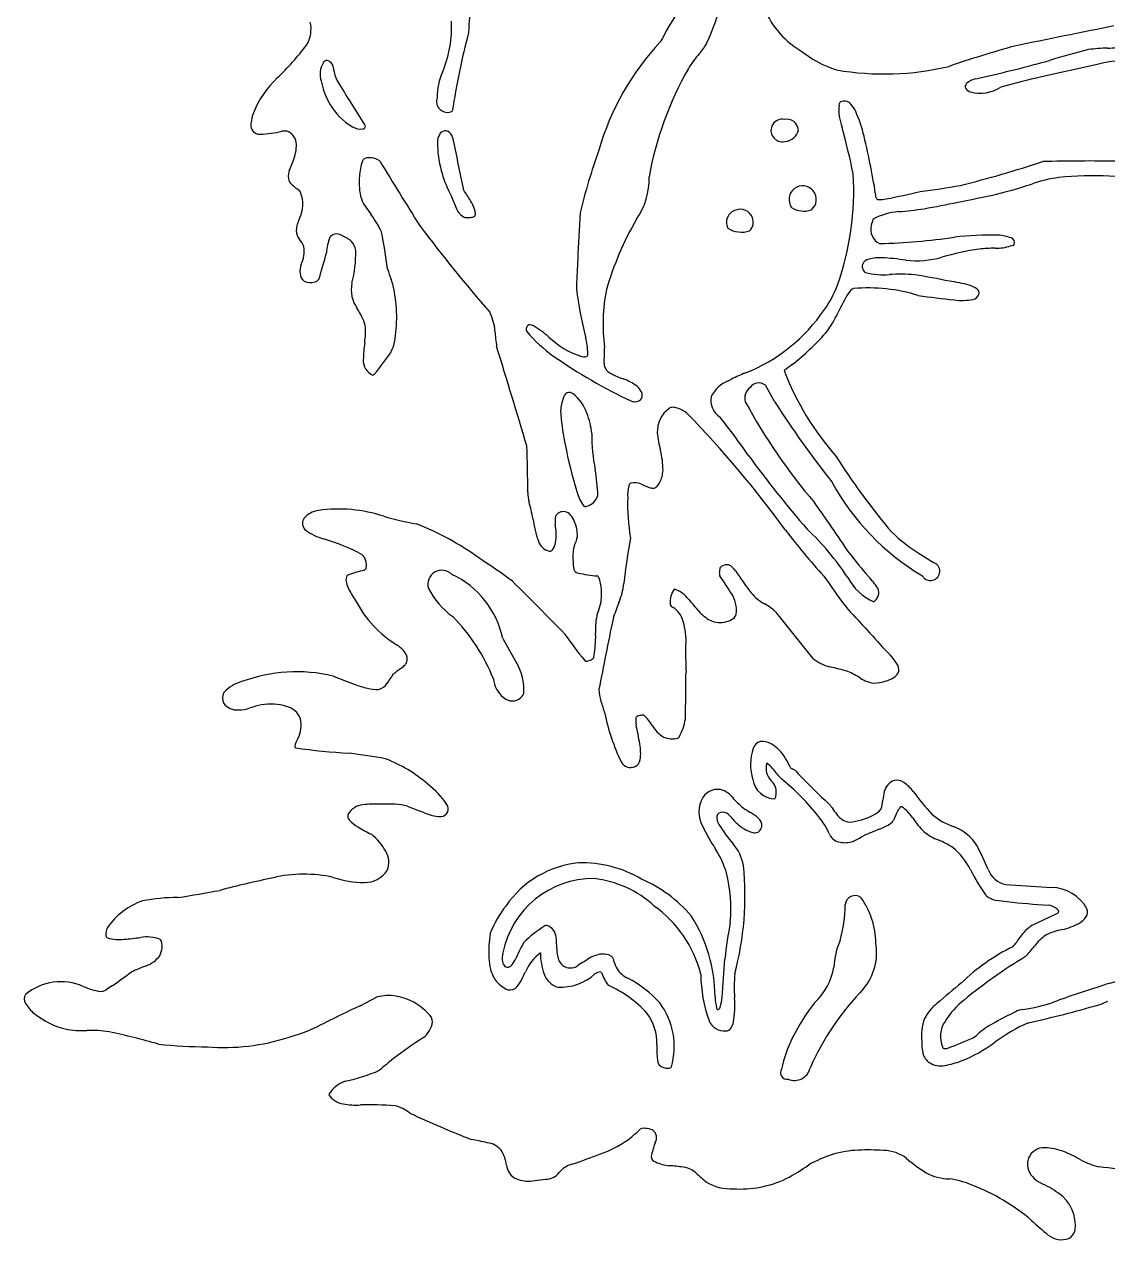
# Model space of a CAD drawing. Extents: x 0 to 12.9, y 0 to 8.7.
# Drawn here: x 0.853 to 4.39, y 0 to 3.966 of the extents above; entities that cross this region are included whole.
import ezdxf

# ---------------------------------------------------------------- set-up
doc = ezdxf.new("R2010")
doc.units = 0
doc.layers.add('WHITE', color=7, linetype='CONTINUOUS')

msp = doc.modelspace()

# ---------------------------------------------------------------- linework, layer by layer
at = {"layer": 'WHITE', "linetype": 'CONTINUOUS'}
for p, q in [((4.188842, 3.845544), (4.199956, 3.84875)), ((4.351624, 3.833988), (4.173428, 3.794659)), ((1.844984, 3.716237), (1.849764, 3.707401)), ((3.512996, 3.702382), (3.514096, 3.70894)), ((2.214086, 3.489272), (2.216852, 3.479335)), ((2.659641, 3.198198), (2.659207, 3.189127)), ((3.150885, 2.803006), (3.162234, 2.808875)), ((3.302217, 2.735914), (3.272438, 2.788458)), ((2.617136, 2.604642), (2.618945, 2.595193)), ((3.771138, 2.242055), (3.82125, 2.210395)), ((3.427428, 1.897832), (3.310317, 2.044867)), ((2.414804, 1.961608), (2.466198, 1.870887)), ((3.013301, 1.856861), (3.013274, 1.84723)), ((3.371402, 1.52965), (3.376178, 1.524597)), ((4.057097, 1.159393), (4.206372, 1.149229)), ((1.949324, 0.763515), (2.004792, 0.792543)), ((3.850811, 0.629117), (3.851941, 0.626071)), ((2.504309, 0.190758), (2.555038, 0.197335))]:
    msp.add_line(p, q, dxfattribs=at)
for centre, radius, start, end in [((2.849504, 3.927599), 0.546152, 158.023527, 178.708286), ((3.779484, 3.478537), 0.952442, 140.450094, 153.067112), ((2.429695, 4.209535), 0.719226, -24.799403, -13.299615), ((3.530222, 4.123821), 0.281656, -160.104901, -120.978863), ((1.690024, 3.950435), 0.099063, -31.395234, 13.708887), ((1.860877, 3.958855), 0.38712, -22.504117, 2.722537), ((4.691453, 3.310753), 2.469454, 165.239688, 171.336091), ((23.317062, -90.177731), 96.018787, 101.356126, 101.553911), ((1.092894, 4.41159), 0.85301, -46.655052, -36.950187), ((3.564325, 3.314062), 0.870058, 136.774342, 163.884177), ((2.941168, 3.977984), 0.157857, -42.974912, -26.373141), ((5.109637, 0.216409), 3.818883, 105.556285, 108.907225), ((4.400991, 3.371698), 0.517414, 91.281286, 98.15372), ((4.391656, 4.172035), 0.283061, -90.452257, -78.282463), ((1.840855, 3.83508), 0.013391, 41.7334, 157.615633), ((3.312353, 3.644514), 0.34116, 138.544324, 148.591947), ((3.622494, 4.177515), 0.378699, -128.790591, -108.128221), ((5.821937, -1.795321), 5.872509, 104.741711, 106.033486), ((1.891849, 3.80386), 0.073046, 150.183954, 197.814348), ((1.837669, 3.823615), 0.024269, -1.056608, 57.109055), ((1.995802, 3.842311), 0.13523, -171.862005, -152.110206), ((2.396245, 3.729949), 0.195206, 155.569136, 180.573958), ((3.986462, 3.271163), 1.111541, 150.275252, 169.742101), ((3.660008, 4.721347), 0.916988, -99.753362, -76.621777), ((3.093852, 7.796164), 4.099561, -77.818091, -74.508261), ((4.445472, 3.510786), 0.336551, 88.438553, 106.191756), ((1.892818, 3.562851), 0.313283, 133.192432, 158.571868), ((2.063482, 3.828725), 0.245753, -168.924164, -152.75952), ((14.110091, 11.343039), 14.383324, -148.272109, -147.621635), ((3.937838, 3.762961), 0.012978, 130.016169, 209.674744), ((3.977231, 3.72022), 0.071092, 104.920867, 132.181508), ((4.558959, 2.000878), 1.834743, 102.129875, 106.401163), ((3.95189, 3.776471), 0.032232, -141.794207, -107.632545), ((3.973459, 3.870612), 0.128729, -104.086811, -58.405906), ((2.020824, 3.802554), 0.195744, -150.914897, -119.550671), ((2.234479, 3.714996), 0.035867, 158.753194, 295.958888), ((3.667363, 3.687106), 0.155121, 174.348469, 201.309413), ((3.520331, 3.707516), 0.006396, 113.709438, 167.138327), ((3.531124, 3.671225), 0.044215, 85.762764, 107.592791), ((3.531925, 3.689718), 0.02572, 40.275461, 84.498235), ((3.47545, 3.639731), 0.101135, 24.777887, 41.1983), ((1.736529, 3.625903), 0.144771, 159.203635, 172.863757), ((3.327388, 3.619973), 0.036657, 78.445297, 283.948651), ((3.342042, 3.617963), 0.038622, 6.625871, 100.911986), ((3.13211, 3.490115), 0.475638, 13.48296, 23.807847), ((1.635674, 3.638339), 0.043154, 172.611944, 201.160915), ((1.62181, 3.638148), 0.03054, -149.743769, -86.661389), ((1.608982, 3.970634), 0.363267, -87.695706, -76.582038), ((1.701904, 3.575812), 0.042359, 70.134766, 101.748736), ((1.688441, 3.569427), 0.053969, 6.548152, 58.924113), ((1.950692, 3.674082), 0.049451, -122.27643, -81.166299), ((1.958031, 3.633715), 0.0085, -88.284548, 54.731011), ((2.227854, 3.596824), 0.021972, 98.480604, 154.829197), ((2.227442, 3.597454), 0.021291, 32.150644, 97.634825), ((3.334217, 3.631409), 0.047055, -87.55537, -11.012672), ((0.670029, 2.866964), 2.953289, 11.950862, 14.988016), ((1.5757, 3.580102), 0.166419, -21.250028, -1.556568), ((2.265621, 3.577955), 0.064187, 153.923862, 176.388319), ((2.58099, 3.586038), 0.37945, -179.389917, -165.225388), ((2.183167, 3.570653), 0.073043, 13.267154, 31.468349), ((-28.61473, -2.808773), 31.524686, 11.405728, 11.706279), ((1.092186, 3.001292), 2.573313, 8.914065, 13.47696), ((1.97792, 3.492733), 0.038486, 77.375595, 110.610203), ((1.98276, 3.478112), 0.052298, 54.134079, 86.083889), ((4.740657, 2.844004), 2.13431, 160.524993, 166.244824), ((1.313965, 3.674867), 0.444753, -24.794552, -20.407356), ((2.176838, 3.453195), 0.230493, 166.211693, 178.866932), ((2.224816, 3.422352), 0.285042, 159.913055, 162.486629), ((1.972081, 3.514825), 0.015921, 118.959549, 160.084981), ((13.14793, 10.275052), 13.023125, -148.757673, -147.657304), ((2.98646, 7.134656), 3.807398, -75.973414, -71.758825), ((4.335722, -3.417701), 6.938079, 89.271745, 91.300605), ((1.762689, 3.47107), 0.048176, 158.977094, 202.060467), ((1.81144, 3.528891), 0.12036, -140.895989, -122.61273), ((2.117866, 3.447097), 0.171807, 176.444257, 199.740343), ((2.58099, 3.586038), 0.37945, -163.667798, -151.852386), ((2.664163, 3.461331), 0.228657, -35.039557, 1.948493), ((2.651165, 3.422303), 0.90988, -19.742063, 3.5416), ((4.283995, 3.050432), 0.41943, 97.270257, 109.728063), ((4.341342, 2.445958), 1.026489, 77.792438, 96.175575), ((1.734385, 3.407863), 0.023117, 27.863077, 58.188114), ((1.656513, 3.378941), 0.106032, -25.964019, 22.003616), ((1.566394, 2.933995), 0.872533, 31.523509, 34.277147), ((3.394105, 3.394884), 0.044385, -50.155142, 216.114743), ((2.932199, 7.098526), 3.773892, -78.778341, -77.052206), ((3.373895, 6.488317), 3.094204, -82.499633, -80.036288), ((3.70614, 4.7457), 1.371684, -77.198896, -71.454549), ((2.31348, 3.592854), 0.411351, -150.303388, -142.817255), ((2.86818, 3.637551), 0.663121, -159.658043, -155.661766), ((2.175568, 3.30941), 0.156979, 19.911842, 30.972978), ((3.639617, 3.400828), 0.005259, -171.31514, -122.452463), ((3.643392, 3.40817), 0.013501, -119.249104, -93.261122), ((3.645087, 3.504939), 0.110275, -91.280019, -78.741127), ((1.111121, 17.378317), 14.267816, -79.175397, -78.277003), ((1.840507, 3.285792), 0.100224, 152.210389, 175.657809), ((1.721743, 3.147371), 0.329336, 25.458332, 36.713087), ((2.312058, 3.383905), 0.051924, -157.773919, -113.376053), ((2.299655, 3.382948), 0.047419, -99.956021, -83.297056), ((2.298689, 3.414799), 0.079214, -85.292297, -74.44528), ((2.318096, 3.346969), 0.008679, -77.797475, -45.935259), ((2.274619, 3.346163), 0.051339, 4.966817, 18.994702), ((2.305971, 3.34881), 0.019876, -23.97573, 5.191093), ((24.350361, 2.154794), 21.715801, 176.841002, 177.245982), ((3.186146, 3.320036), 0.041191, 104.861224, 207.683271), ((3.190867, 3.320978), 0.04177, 20.987291, 111.466423), ((3.194578, 3.320509), 0.038513, -46.936496, 23.616218), ((3.39839, 3.429679), 0.072986, -123.365839, -70.67456), ((3.728987, 3.128482), 0.227746, 95.625498, 117.204796), ((3.568163, 5.000499), 1.651186, -85.188451, -82.255779), ((1.78859, 3.294915), 0.048043, -178.169751, -140.335182), ((6.348644, 6.479406), 5.265699, -142.965713, -139.0321), ((3.74028, 2.815382), 1.027147, 149.929521, 163.867628), ((3.194417, 3.372987), 0.084847, -121.829259, -71.829894), ((3.670208, 3.298765), 0.054051, 167.562911, 242.808621), ((3.711616, 3.288086), 0.096798, 153.659961, 166.668769), ((1.705885, 3.221227), 0.06278, 17.371482, 43.258093), ((2.032279, 3.206948), 0.193245, 160.472847, 175.943605), ((1.872738, 3.25301), 0.029217, 59.867699, 140.636289), ((1.845753, 3.170921), 0.115156, 49.667708, 68.79502), ((1.884177, 3.22255), 0.051096, 6.307532, 45.03753), ((-0.1942, 2.858838), 2.254703, 7.903663, 10.996923), ((3.58881, 5.348377), 2.098456, -88.451721, -81.751681), ((4.006869, 2.271613), 1.006838, 88.550657, 96.673527), ((4.028671, 3.154737), 0.123446, 68.067467, 88.299362), ((4.069028, 3.253311), 0.016944, -18.129584, 70.155543), ((1.665146, 3.226787), 0.101516, -25.221017, 7.462373), ((-3.234683, 4.629002), 5.26603, -16.471765, -15.512408), ((1.562848, 3.21818), 0.37225, -15.086394, 1.536852), ((4.109807, 2.31052), 0.93295, 98.581063, 106.231639), ((4.017315, 2.784615), 0.450838, 89.309226, 95.947131), ((4.022799, 3.398405), 0.162985, -90.017252, -72.102881), ((3.965445, 3.733184), 0.50152, -77.629622, -76.668893), ((4.08, 3.251002), 0.005925, -79.448907, -30.002932), ((1.819033, 3.160612), 0.066145, 159.728268, 186.714642), ((24.350361, 2.154794), 21.715801, 177.269943, 177.496671), ((3.613294, 3.176659), 0.024741, 166.585283, 205.019074), ((3.61639, 3.171882), 0.029127, 100.505982, 158.834529), ((3.646114, 3.052422), 0.152187, 87.631, 103.30979), ((3.620929, 2.483775), 0.72139, 81.19066, 87.499297), ((3.764852, 3.511396), 0.316512, -96.065476, -74.576768), ((1.787183, 3.155291), 0.033927, -175.921891, -126.989752), ((1.797239, 3.145586), 0.02045, -77.489265, -28.408023), ((2.388854, 3.264778), 0.362679, -164.667426, -158.760391), ((3.613631, 3.175902), 0.024741, -156.899685, -139.927001), ((3.603403, 3.167158), 0.011285, -140.468897, -111.046927), ((3.661028, 3.400644), 0.251692, -104.18513, -86.276562), ((3.716013, 2.623251), 0.527648, 85.178087, 94.199494), ((3.418091, 1.018379), 2.15797, 77.81337, 80.873793), ((1.787488, 3.171312), 0.04784, -115.663564, -72.757042), ((2.030536, 3.101103), 0.110135, 169.436841, 214.30732), ((1.881167, 3.068066), 0.181787, 8.034178, 21.060083), ((4.034207, 3.286641), 1.39106, -172.425777, -165.827368), ((3.312367, 2.988201), 0.570016, 168.608813, 187.665035), ((3.204293, 3.225893), 0.322924, -36.14596, -20.092134), ((3.57337, 3.072913), 0.033562, 112.197172, 148.14405), ((3.60895, 2.561934), 0.544197, 72.593614, 95.087655), ((3.826466, 2.718795), 0.411635, 74.331355, 83.420575), ((3.916005, 3.037632), 0.080465, 54.388546, 74.403537), ((3.953265, 3.089156), 0.016883, -13.520134, 55.374996), ((1.614106, 3.010843), 0.454636, -11.723289, 10.47176), ((4.048715, 2.774867), 0.594618, 147.925018, 155.091147), ((4.733064, 10.451061), 7.432283, -97.431669, -96.519432), ((3.914493, 3.277808), 0.212479, -96.83611, -80.292016), ((3.944962, 3.094082), 0.026262, -78.22208, -19.74469), ((1.755047, 2.916275), 0.221616, 17.733735, 33.634927), ((2.233115, 2.956028), 0.156546, 3.383095, 26.969641), ((3.000822, 3.350236), 0.560917, -68.412647, -34.142712), ((3.199994, 3.167927), 0.340703, -37.868894, -24.746641), ((1.730771, 2.963606), 0.236225, -8.832875, 4.898646), ((2.514122, 2.968651), 0.023255, 147.388558, 172.653031), ((2.502701, 2.975503), 0.009951, 101.856758, 145.178034), ((2.502799, 2.958773), 0.026554, 60.570324, 94.627639), ((2.334137, 2.678408), 0.353732, 49.07506, 59.089763), ((2.885021, 2.995473), 0.496552, -176.512318, -170.660547), ((2.505705, 2.971954), 0.014651, -178.714557, -144.638654), ((2.855462, 3.270111), 0.47419, -139.71029, -125.210282), ((2.758494, 3.148938), 0.280044, -133.463106, -107.717272), ((2.328626, 2.867635), 0.365374, 3.878793, 12.392501), ((2.872553, 3.482006), 0.79338, -52.082486, -41.260633), ((2.342539, 2.868541), 0.382885, 171.167338, 179.414003), ((1.937704, 2.958066), 0.127841, -37.594986, -18.044131), ((-51.17485, -13.528174), 56.036673, 16.716857, 17.063656), ((2.003453, 2.910434), 0.743993, -3.805588, 0.133746), ((2.010965, 2.868848), 0.051418, 175.974739, 247.308363), ((-7.53653, 10.078996), 11.979785, -37.141464, -36.935999), ((3.594824, 4.343896), 1.777881, -124.725852, -115.34847), ((2.681473, 2.956782), 0.075055, -96.273533, -88.257408), ((2.683631, 2.892598), 0.010837, -89.344127, -52.729303), ((2.682362, 2.891465), 0.010837, -43.72396, 4.694802), ((2.780903, 2.859765), 0.03512, 177.895527, 231.434563), ((4.082996, 1.844357), 1.243469, 125.545473, 127.078041), ((1.981745, 2.840612), 0.021373, -63.956292, -49.823475), ((1.914508, 2.903737), 0.113483, -44.438973, -39.162038), ((1.774935, 3.019363), 0.294726, -39.455534, -36.083173), ((2.897777, 3.063743), 0.269853, -120.94647, -109.483536), ((3.383573, 2.366951), 0.494254, 110.907394, 116.604164), ((4.203621, 3.172531), 0.932964, -158.88345, -138.594949), ((2.750779, 2.645688), 0.173294, 53.643188, 70.799583), ((2.819564, 2.74419), 0.053275, 24.916441, 50.417462), ((3.193188, 2.702136), 0.109382, 112.752291, 153.174655), ((3.245771, 2.747264), 0.040871, 124.713272, 198.396373), ((3.250945, 2.761798), 0.034245, 51.124646, 146.175607), ((2.736467, 2.697965), 0.132941, 157.882245, 176.995568), ((2.632755, 2.744901), 0.019694, 50.919778, 170.893079), ((2.561727, 2.654798), 0.134425, 18.388462, 51.629855), ((2.846962, 2.772771), 0.037983, -110.477614, -81.164267), ((2.849928, 2.755815), 0.020776, -82.06618, -30.964663), ((2.846003, 2.756019), 0.024317, -26.6129, 25.882897), ((3.159822, 2.739484), 0.065359, 169.408971, 237.158795), ((3.286069, 2.745248), 0.683551, -176.618726, -168.129494), ((3.013393, 2.636656), 0.093998, 125.750698, 182.340266), ((2.968981, 2.699487), 0.017071, 88.878229, 127.98915), ((2.969192, 2.665139), 0.051416, 72.380964, 89.862635), ((2.955274, 2.620611), 0.098069, 50.009262, 72.505092), ((4.883063, 3.643085), 1.906567, -151.53471, -139.543425), ((5.887981, 4.380928), 3.064678, -147.536265, -141.499968), ((2.484395, 2.61215), 0.221845, 4.939482, 22.543737), ((0.398598, 0.16626), 3.641584, 36.16711, 43.996261), ((1.334526, 1.259655), 2.287784, 34.647794, 38.523595), ((3.274149, 2.626989), 0.568748, 179.570606, 191.592941), ((3.267307, 2.667018), 0.349511, -174.384493, -164.990224), ((-0.389888, 2.459655), 2.886444, -0.414441, 2.59507), ((4.046948, 2.868202), 1.453866, -169.176655, -162.944685), ((2.669633, 2.509154), 0.268665, 0.286371, 14.517178), ((6.027823, 4.602207), 3.474513, -144.007939, -138.904181), ((5.460188, 3.798629), 2.3179, -147.56642, -140.424318), ((1.975695, 2.395122), 0.750574, 2.605299, 9.012204), ((2.835151, 2.517746), 0.103399, -26.41313, -4.020368), ((2.935376, 2.432069), 0.112767, 165.430303, 185.182572), ((2.838497, 2.457036), 0.012724, 112.83296, 164.500447), ((2.846424, 2.422696), 0.04783, 66.091913, 105.602946), ((3.025475, 2.802662), 0.372224, -115.401187, -110.913957), ((2.880647, 2.494536), 0.05233, -45.045552, -25.812598), ((4.197709, 2.860275), 0.807088, -151.334578, -120.751219), ((2.620442, 2.439527), 0.123964, -179.65309, -164.810329), ((2.803652, 2.48184), 0.152003, -164.723744, -144.894982), ((2.671355, 2.446849), 0.05693, -52.485509, -18.018123), ((3.487314, 2.399895), 0.664608, 178.104101, 189.519102), ((2.913675, 2.538634), 0.086285, -104.134173, -95.296631), ((2.906319, 2.468413), 0.015708, -92.22509, -43.98814), ((1.823428, 2.306205), 0.074664, 97.689365, 140.597841), ((1.877889, 1.909411), 0.475179, 71.804004, 97.795422), ((1.906213, 2.235626), 0.618813, 11.002105, 16.082167), ((2.685489, 2.406905), 0.01393, -116.385571, -58.995674), ((2.671994, 2.45264), 0.061268, -70.282607, -56.260401), ((-0.243502, -0.252529), 4.536471, 33.354651, 35.87561), ((1.788508, 2.337864), 0.027681, 145.357959, 236.713993), ((2.323619, 3.404267), 1.084979, -105.905887, -100.123773), ((2.856954, 2.395377), 0.34582, -173.081873, -160.392225), ((2.657006, 2.345675), 0.071336, 168.473306, 189.462153), ((2.612667, 2.34792), 0.02824, 78.143607, 154.832923), ((2.612098, 2.34458), 0.031626, 39.816023, 78.377594), ((2.575493, 2.313096), 0.079905, 22.171524, 40.349432), ((2.545502, 2.29848), 0.113217, -1.646672, 23.29361), ((1.889096, 2.477674), 0.199895, -125.394644, -107.405031), ((1.80183, 1.485438), 0.912893, 54.053098, 68.735904), ((2.01302, 2.253032), 0.579299, 5.334336, 8.029201), ((2.416329, 2.305546), 0.173486, -10.445041, 0.443211), ((4.98772, 3.562784), 2.067919, -142.897039, -137.506983), ((2.804606, 1.676877), 0.881611, 33.277305, 46.685797), ((4.016792, 2.641687), 0.469096, -137.023103, -121.579166), ((1.673138, 1.718793), 0.58921, 61.29009, 74.63072), ((2.577381, 2.294842), 0.04873, -161.434918, -102.72168), ((2.526477, 2.284407), 0.061336, -29.188487, -9.679556), ((2.765888, 2.230174), 0.122184, 162.038176, 185.551519), ((2.578272, 2.306528), 0.08119, -28.446942, -8.001122), ((5.318931, 1.853014), 2.525169, 170.035013, 173.438366), ((1.92043, 2.20091), 0.049792, -9.476222, 44.111413), ((0.795326, -0.12542), 2.81088, 54.030165, 56.720305), ((2.568054, 2.260734), 0.0135, -95.97081, -27.531692), ((4.873673, 3.261476), 1.674315, -142.478264, -139.06285), ((2.054096, 1.778464), 0.416598, 102.693031, 109.952038), ((1.959448, 2.194684), 0.010285, -72.396745, -11.053067), ((2.216038, 2.139195), 0.045686, 44.079674, 197.555539), ((2.810986, 2.21995), 0.166716, -179.451239, -168.842579), ((2.664386, 2.192715), 0.017695, -163.502008, -102.062914), ((3.246455, 2.167383), 0.124633, 169.023126, 175.21235), ((3.136273, 2.186384), 0.013058, 116.806534, 158.760308), ((3.14787, 2.169503), 0.033467, 82.300831, 121.498742), ((3.126719, 2.150319), 0.058288, 33.161141, 63.909667), ((4.212643, 2.859926), 1.238929, -146.836912, -142.857572), ((3.811612, 2.181517), 0.030444, -150.805824, 71.543773), ((1.931989, 2.15365), 0.028839, 152.813712, 189.580379), ((1.983369, 2.161983), 0.080889, -170.656593, -154.831452), ((1.917011, 2.15479), 0.016087, 108.375237, 131.569856), ((2.125403, 1.902677), 0.295341, 11.50988, 65.291105), ((-22.722137, -23.017935), 35.592852, 44.606197, 44.998833), ((2.825493, 3.074767), 0.914331, -100.384057, -96.395284), ((2.72199, 2.160638), 0.005733, 31.214083, 73.193516), ((2.702519, 2.14743), 0.029256, 20.023957, 33.575943), ((2.624023, 2.120195), 0.11234, 8.539936, 19.366044), ((3.145075, 2.174856), 0.023006, 172.685825, 200.529036), ((0.995369, 0.731467), 2.566947, 32.46729, 33.997381), ((6.862752, 4.529092), 4.140473, -145.197229, -143.514502), ((3.695172, 2.240633), 0.173122, -152.468242, -113.442941), ((3.388529, 1.953799), 0.304793, 34.358436, 43.709945), ((2.168818, 2.251901), 0.286984, -154.329689, -144.733584), ((2.396752, 2.239201), 0.251485, -153.098686, -125.233719), ((2.554489, 2.106794), 0.183116, -7.912929, 9.455722), ((2.567527, 2.169807), 0.244414, -21.800415, -6.634387), ((3.039243, 2.07985), 0.077836, 146.089126, 184.420777), ((2.945298, 2.032169), 0.095717, 36.689943, 72.144621), ((3.080572, 2.054886), 0.09727, -7.76436, 34.121632), ((3.355657, 2.224958), 0.172771, -139.11079, -119.87316), ((3.60604, 2.112357), 0.036661, -56.457156, 21.53444), ((2.264839, 2.257466), 0.372093, -152.595424, -121.441847), ((2.549427, 2.118973), 0.190147, -20.667522, -11.339947), ((3.216625, 1.895103), 0.460495, 156.457401, 163.564461), ((2.975392, 2.077092), 0.014131, -166.737607, -107.420076), ((2.924914, 1.995259), 0.082527, 17.812657, 55.916773), ((3.928044, 2.836383), 1.174252, -140.493141, -138.076326), ((3.187319, 1.921976), 0.17387, 44.975056, 61.754511), ((24.064635, 20.686575), 27.716444, -137.795028, -137.401293), ((1.812908, 1.602712), 0.615089, 21.712342, 44.493846), ((2.861203, 1.999842), 0.143618, 158.76427, 171.54886), ((17.848386, -1.101751), 15.394402, 168.279644, 169.152576), ((3.162707, 2.147976), 0.144865, -138.411077, -119.132864), ((3.130533, 2.077831), 0.062547, -76.46777, -54.778889), ((3.152291, 2.04767), 0.025361, -55.637116, -13.510007), ((3.254145, 1.976028), 0.536883, 175.20045, 181.640887), ((2.789421, 1.954317), 0.224063, -3.872547, 17.181496), ((3.124698, 2.091476), 0.077218, -114.903768, -74.626802), ((3.500696, 2.567044), 1.061895, -146.207733, -140.399923), ((2.461327, 1.953357), 0.256258, -12.0077, 1.631937), ((2.027579, 1.869698), 0.082501, 33.593842, 58.453697), ((2.06702, 1.894604), 0.035883, -18.046771, 35.312912), ((-3.826909, 1.870774), 6.840223, -0.11654, 0.573032), ((3.492768, 1.744299), 0.248774, 31.632137, 47.067377), ((1.986013, 1.993397), 0.160852, -53.875181, -48.000611), ((2.07342, 1.897338), 0.030986, -49.26033, -26.549223), ((2.299537, 1.791668), 0.184531, -2.742926, 25.423092), ((2.688628, 1.898174), 0.010088, -127.456042, -79.971877), ((2.68562, 1.926376), 0.038433, -82.878069, -61.508695), ((2.690852, 1.917542), 0.028175, -62.290825, -49.111112), ((2.703703, 1.903035), 0.008799, -50.536586, -19.871431), ((3.512755, 1.997008), 0.13083, -130.707077, -103.154355), ((3.090638, 0.238118), 1.678006, 74.420884, 76.478203), ((3.680142, 1.860706), 0.028199, -23.079455, 29.920433), ((1.742097, 1.334741), 0.518591, 76.730953, 110.266049), ((4.798695, 9.345159), 8.060051, -111.374378, -110.849962), ((2.338868, 1.634251), 0.352003, 143.391291, 149.025863), ((2.229013, 1.649899), 0.259938, 124.751737, 131.637619), ((2.468868, 1.837561), 0.084825, -175.063871, -127.901697), ((-3.826909, 1.870774), 6.840224, -1.434404, -0.19721), ((3.46066, 1.65311), 0.216911, 55.747514, 68.176248), ((3.638785, 1.918002), 0.102313, -123.210447, -97.416128), ((3.634085, 1.927225), 0.108782, -72.638407, -59.116674), ((3.666283, 1.874237), 0.046782, -59.64791, -31.702829), ((1.536069, 1.767903), 0.036352, 150.59061, 209.192978), ((1.597211, 1.699101), 0.126974, 105.880412, 136.964917), ((2.074861, 2.206617), 0.419526, -110.207822, -103.997508), ((2.003376, 1.912932), 0.117282, -104.81552, -86.893967), ((2.001752, 1.835814), 0.04078, -78.716957, -30.023204), ((2.84453, 1.796467), 0.115481, -179.464571, -160.455179), ((3.62414, 1.950991), 0.134454, -89.386927, -71.615528), ((1.548051, 1.783746), 0.055121, -142.475545, -85.860535), ((1.689057, 1.447233), 0.304681, 101.720664, 108.893305), ((1.65647, 1.561047), 0.186827, 73.726697, 99.024865), ((2.446154, 1.799564), 0.041246, -135.450855, -23.923406), ((2.127171, 1.541955), 0.645689, 15.850342, 19.532314), ((1.549776, 1.854345), 0.125597, -88.972073, -71.129006), ((1.694415, 1.678531), 0.063514, 19.656571, 76.888449), ((3.389408, 1.845678), 0.653628, -168.763144, -153.926837), ((2.863019, 1.699073), 0.013875, 150.906578, 175.75693), ((2.855827, 1.702813), 0.005777, 100.9153, 148.63379), ((2.992321, 1.184096), 0.542139, 103.528988, 104.701677), ((2.876048, 1.665788), 0.046614, 95.52248, 103.085863), ((2.872644, 1.704698), 0.007566, 67.005533, 98.223882), ((2.765697, 1.593891), 0.161086, 31.015008, 46.979547), ((1.663666, 1.67811), 0.093146, -27.418432, 13.526492), ((2.934327, 1.696634), 0.085216, 177.669222, 190.810155), ((0.444407, 1.1978), 2.454184, 9.854289, 11.346746), ((3.000689, 1.736663), 0.113882, -148.342216, -122.443791), ((2.839711, 1.725693), 0.173442, -29.516611, -8.67042), ((1.805406, 1.59635), 0.0707, 146.649718, 169.314808), ((2.968726, 1.708605), 0.074022, -113.175213, -76.336241), ((2.983056, 1.645136), 0.009028, -69.538536, -32.824561), ((1.739575, 1.609019), 0.00367, 173.121176, 252.670963), ((1.983383, 3.185966), 1.599312, -98.808332, -92.500054), ((1.169329, -3.617531), 5.258646, 80.556631, 81.863215), ((2.720687, 1.588897), 0.144617, -8.613843, 11.535618), ((3.394134, 1.550424), 0.170182, 161.926779, 196.701023), ((3.265, 1.592536), 0.034356, 104.671057, 161.881607), ((3.263252, 1.572812), 0.053414, 61.150993, 97.47952), ((3.233347, 1.518548), 0.115373, 42.672608, 61.145557), ((3.186449, 1.472316), 0.181204, 22.423335, 43.369303), ((1.860898, 1.129667), 0.472316, 49.035577, 68.744046), ((2.832722, 1.575925), 0.035112, -150.052432, -66.37096), ((2.833927, 1.570812), 0.02996, -64.563347, -6.85324), ((3.330575, 1.537541), 0.055849, 161.891246, 226.99066), ((3.23722, 1.493883), 0.073109, 36.138914, 56.574815), ((3.597255, 1.767177), 0.378918, -142.59376, -135.729082), ((3.359214, 1.543276), 0.005574, -160.718273, -110.266394), ((3.261495, 1.360908), 0.20138, 56.922542, 61.597674), ((3.753178, 1.856452), 0.502252, -138.644141, -136.237316), ((4.910366, 2.995087), 2.125661, -135.645945, -132.341879), ((2.004429, 1.265913), 0.275997, 34.102719, 52.99573), ((3.116274, 1.413451), 0.056287, 70.486897, 148.589512), ((3.306555, 1.514758), 0.076578, -170.043394, -92.503367), ((3.257482, 1.460067), 0.050665, -25.503332, 46.308932), ((2.860162, 0.921489), 0.744792, 38.123405, 51.290701), ((3.710527, 1.449794), 0.051758, 109.827519, 166.143883), ((3.702066, 1.461474), 0.038111, 53.870077, 103.806038), ((3.635026, 1.368807), 0.152485, 38.196762, 54.054621), ((3.150451, 1.395197), 0.094994, 149.936091, 208.336121), ((3.097133, 1.385854), 0.08913, 40.559543, 64.805726), ((3.393155, 1.643114), 0.303061, -138.880081, -129.686154), ((3.535923, 1.444872), 0.120629, -18.687104, -5.005015), ((3.880431, 1.41488), 0.225182, 167.872079, 175.040204), ((4.56196, 2.066597), 1.007779, -143.213066, -137.714327), ((1.92161, 1.382628), 0.012868, 149.409515, 196.785228), ((1.964001, 1.35727), 0.062265, 95.659497, 149.174548), ((1.9951, 1.125382), 0.296199, 86.353192, 97.222546), ((2.033879, -0.211068), 1.632172, 88.960281, 90.699947), ((2.061125, 1.272404), 0.14845, 73.179801, 89.084925), ((3.273136, 4.413005), 3.218338, -111.299791, -109.825091), ((2.211966, 1.406851), 0.025677, -85.866892, -27.274211), ((2.208228, 1.40604), 0.028731, -22.415422, 30.580852), ((3.129888, 1.378789), 0.01627, 83.113895, 168.005707), ((3.132563, 1.364401), 0.030549, 36.220712, 91.359082), ((3.368066, 1.639232), 0.28455, -126.295703, -120.329484), ((3.142919, 1.254231), 0.161451, 48.825095, 59.699734), ((3.401263, 1.350705), 0.106517, 33.135154, 43.426945), ((3.754882, 1.584998), 0.317681, -146.341969, -141.869084), ((3.555454, 1.423282), 0.061092, -145.686243, -98.597755), ((3.600912, 1.441104), 0.060376, -66.792115, -35.291286), ((4.318183, 1.104381), 0.681066, 154.987622, 157.348165), ((3.798825, 1.346456), 0.108063, 145.450177, 154.871102), ((3.726807, 1.39576), 0.020785, 127.864645, 144.803111), ((3.716615, 1.409111), 0.003993, 73.067166, 130.00433), ((3.651668, 1.313498), 0.119404, 32.468073, 56.381131), ((3.951331, 1.542505), 0.204722, -131.228617, -107.437209), ((1.937858, 1.388258), 0.030057, -161.88399, -137.951527), ((2.005937, 1.454073), 0.124735, -136.446616, -121.031219), ((2.208843, 1.469132), 0.088031, -108.001934, -86.761152), ((3.77008, 1.698838), 0.784958, -153.623711, -147.308508), ((3.158443, 1.378931), 0.044587, 175.834401, 211.630124), ((3.580597, 1.640488), 0.541202, -148.231114, -139.845137), ((3.290362, 1.483884), 0.167386, -142.701242, -129.034356), ((3.26237, 1.442276), 0.117521, -131.209429, -103.854783), ((3.232561, 1.353038), 0.028166, -9.523919, 53.761675), ((3.205528, 1.191315), 0.306521, 25.198449, 38.300487), ((3.529222, 1.568302), 0.206136, -85.241952, -62.406146), ((3.537676, 1.60036), 0.281846, -67.545997, -61.302055), ((3.650097, 1.398278), 0.050627, -63.083779, -38.618197), ((4.037898, 1.57337), 0.346166, -145.560033, -135.521023), ((2.204247, 1.781194), 0.507272, -121.177628, -115.46064), ((1.86421, 1.172184), 0.194107, 29.602787, 51.072271), ((3.238089, 1.350482), 0.02264, -99.820597, -50.451127), ((3.232537, 1.352888), 0.028166, -44.849837, -9.215353), ((3.520832, 1.338331), 0.041389, -156.486156, -95.006797), ((3.388487, 1.670702), 0.407736, -65.412555, -59.883949), ((4.189563, -0.033445), 1.477235, 111.618032, 113.815337), ((3.899015, 1.466792), 0.173705, -128.489634, -110.968205), ((3.829157, 1.199867), 0.159386, 32.840216, 67.565228), ((2.862039, 1.11441), 0.294903, 16.382859, 32.96406), ((3.060839, 1.197243), 0.141926, 9.82612, 41.610245), ((3.532518, 1.372977), 0.077404, -101.398905, -70.670728), ((3.754263, 1.089849), 0.230076, 55.619, 68.962702), ((3.743418, 1.108045), 0.222016, 26.588985, 50.651115), ((3.084546, 0.826485), 0.991584, 22.639173, 27.627373), ((1.976744, 1.232405), 0.066593, -24.030873, 32.382978), ((2.697049, 0.901632), 0.330314, 95.982094, 145.239915), ((2.67139, 0.84253), 0.387717, 59.465235, 91.295467), ((1.766434, 0.750615), 0.442268, 77.583358, 103.231907), ((1.9648, 1.252484), 0.086731, -91.075114, -32.968464), ((2.691501, 1.079996), 0.468466, -5.33861, 14.537555), ((2.237578, 1.121148), 0.968315, -15.14075, 5.946455), ((4.503276, 1.490208), 0.628532, -153.261235, -144.521396), ((4.071507, 1.234468), 0.076446, -159.880755, -100.864859), ((2.417362, -2.381057), 3.640742, 101.922897, 104.725483), ((1.959855, 1.462058), 0.296309, -109.379963, -89.358592), ((2.710288, 0.878127), 0.300227, 89.444373, 168.917999), ((2.675974, 0.836964), 0.3434, 47.141415, 83.776741), ((2.693454, 0.770459), 0.442095, 40.469225, 66.692846), ((1.346816, 0.569888), 0.546472, 89.174824, 101.377591), ((-0.546314, 12.485858), 11.527383, -80.507898, -79.81556), ((3.565084, 1.090448), 0.032571, 53.423587, 174.567176), ((3.376684, 0.966756), 0.256202, 0.488538, 35.79476), ((4.032803, 1.165486), 0.057592, -135.902968, -98.666284), ((4.204847, 1.015195), 0.134042, 28.66082, 89.348158), ((1.312769, 0.889664), 0.228206, 108.85702, 145.534941), ((2.709545, 0.866908), 0.361013, 141.841139, 158.324707), ((2.68565, 0.772664), 0.387303, 14.030715, 54.6826), ((3.11762, 1.091483), 0.415045, -16.161278, 0.282815), ((4.086838, 1.440002), 0.337331, -100.714124, -94.209041), ((4.326062, 3.333279), 2.245271, -96.752052, -93.324944), ((4.188254, 1.034956), 0.057335, 51.6429, 82.39703), ((4.21384, 1.064574), 0.01831, 34.774865, 56.920352), ((4.223517, 1.070961), 0.006724, -18.113891, 37.103084), ((4.299095, 1.069729), 0.025325, -36.009422, 22.658413), ((2.616843, 0.791419), 0.491184, 0.114275, 32.786111), ((4.818227, 0.731729), 1.688017, 169.601341, 173.741772), ((1.836318, 5.955085), 5.442097, -64.918346, -63.954932), ((4.220001, 1.077197), 0.012942, -63.26373, -40.048879), ((4.200672, 1.206413), 0.198425, -78.221484, -60.720131), ((4.257085, 1.09652), 0.075119, -57.255379, -33.700325), ((1.16431, 0.997139), 0.045219, 151.369115, 186.747658), ((1.128259, 0.992877), 0.008917, -173.227168, -111.906678), ((2.754322, 0.939914), 0.385019, 170.984469, 183.118617), ((2.734827, 0.722069), 0.35255, 121.158439, 135.66583), ((2.558359, 1.012599), 0.012645, 84.324537, 118.040306), ((2.545975, 0.98416), 0.043229, 4.210257, 71.614987), ((4.215018, 0.91466), 0.132582, 122.760354, 146.50037), ((4.287976, 0.854265), 0.171846, 125.43793, 143.022933), ((4.284137, 0.798302), 0.218136, 101.358314, 116.051336), ((1.163556, 1.12849), 0.148979, -105.026096, -84.155891), ((1.071327, 2.17006), 1.194612, -84.842005, -82.234705), ((1.253076, 0.851943), 0.135989, 71.667155, 98.601324), ((1.231885, 0.958229), 0.070795, -26.617153, -4.059535), ((1.28067, 0.965823), 0.021486, 9.176733, 45.051859), ((1.244177, 0.958986), 0.05861, -5.648734, 10.085641), ((3.100727, 0.630806), 0.704282, 151.353153, 156.352601), ((2.229007, 0.94712), 0.362319, 0.505902, 6.372397), ((3.74943, 0.875124), 0.254036, 156.613789, 176.798607), ((3.451569, 0.936876), 0.18412, -39.242632, 10.028991), ((4.385304, 0.342874), 0.684934, 116.485528, 133.619771), ((3.959524, 1.074182), 0.168706, -44.505531, -30.784562), ((3.907856, 1.137922), 0.302449, -45.093604, -36.591815), ((1.216052, 0.987279), 0.099767, -69.445423, -37.524531), ((2.56648, 0.929162), 0.196872, -177.031699, -166.450108), ((2.493189, 0.917252), 0.079726, 166.520684, 187.245415), ((2.393339, 0.943326), 0.069109, -45.642592, -25.753256), ((2.627948, 0.814566), 0.151163, 126.465546, 156.924937), ((2.729823, 0.934087), 0.191728, 179.388189, 200.481342), ((2.714429, 0.951273), 0.123121, -179.555857, -162.230389), ((2.635778, 0.927744), 0.041072, -160.001436, -54.992123), ((3.008212, 0.37354), 0.626656, 119.022826, 123.829234), ((2.741784, 0.859929), 0.072147, 73.873682, 121.409396), ((2.752302, 0.90409), 0.02689, 3.04493, 69.262026), ((-2.754861, 1.289146), 5.906944, -4.835539, -3.624361), ((4.970337, -0.488546), 1.64779, 121.011858, 129.506533), ((-6.466264, 11.49355), 13.09947, -54.504675, -54.163537), ((1.571399, 0.056028), 0.89698, 110.922706, 114.240242), ((2.468575, 0.902986), 0.095591, -167.95408, -141.320339), ((2.43442, 0.908942), 0.020395, -175.091165, -118.175159), ((2.431054, 0.904832), 0.015218, -114.308456, -45.845592), ((1.849636, 1.169786), 0.704437, -27.472121, -24.844423), ((2.740947, 0.828544), 0.046113, 99.307214, 122.661431), ((2.733904, 0.870705), 0.003371, 16.891202, 97.068083), ((2.847658, 0.921406), 0.070323, -166.942253, -128.530294), ((3.296887, 0.921866), 0.20155, -47.426038, -9.295374), ((0.972727, 0.658913), 0.183004, 66.555693, 129.359441), ((2.475429, 0.913386), 0.107511, -139.276386, -117.520879), ((2.406389, 0.877857), 0.075825, -49.970165, -25.832395), ((2.612334, 0.887145), 0.065304, -162.032927, -105.418581), ((2.603244, 0.992386), 0.168398, -92.815702, -47.937239), ((2.901925, 0.932545), 0.175675, -159.730115, -144.426956), ((2.864295, 0.936312), 0.092422, -130.843064, -116.194912), ((2.652039, 0.524226), 0.371136, 42.05843, 62.484859), ((3.52975, 0.870881), 0.468372, -179.471703, -160.40746), ((3.703214, 0.827094), 0.532525, 175.569415, 184.119687), ((11.8243, -8.599221), 12.315305, 129.971978, 130.460185), ((4.525535, 0.370552), 0.483617, 86.522092, 108.2026), ((0.881714, 0.786129), 0.02883, 150.309615, 211.195712), ((1.125987, 0.996868), 0.188128, -115.317486, -97.63137), ((1.101862, 0.844607), 0.034211, -91.437407, -58.232574), ((3.357484, -2.606415), 4.088588, 122.848275, 123.180752), ((2.041779, 0.628387), 0.168271, 60.403181, 102.697665), ((2.438912, 0.844757), 0.029782, -116.22498, -56.939516), ((2.608554, 0.487012), 0.374866, 42.14361, 66.332449), ((4.243015, 0.192137), 0.903172, 135.923471, 155.960711), ((5.41437, -2.503684), 3.492083, 107.324903, 110.117961), ((0.956224, 0.828147), 0.11436, -150.132523, -128.246563), ((5.798747, -7.376566), 9.004386, 115.309343, 116.119636), ((2.025962, 0.600227), 0.200569, 42.96484, 60.447295), ((2.739823, 0.631023), 0.235311, -16.490884, 37.063566), ((3.334189, 0.805455), 0.226539, -176.69597, -167.378915), ((3.12132, 0.757517), 0.008344, -169.210189, -136.211704), ((3.108879, 0.76432), 0.016958, -45.410202, -17.382416), ((2.969097, 0.805062), 0.162553, -16.367664, -4.886704), ((2.814452, 0.76712), 0.358271, -9.092366, 3.475273), ((4.01209, 0.326821), 0.731119, 142.347066, 152.872426), ((3.9414, 0.638706), 0.171224, 129.426295, 150.920699), ((4.079006, 0.578655), 0.257504, 127.550307, 148.717185), ((4.054202, 1.224248), 0.476258, -82.861295, -70.490523), ((3.284423, 4.472203), 3.858586, -77.323635, -73.804991), ((4.325963, 0.898336), 0.136088, -75.249488, -61.768151), ((1.05323, 0.947545), 0.268191, -128.731761, -104.359689), ((2.146138, 0.706845), 0.040151, 5.17179, 48.519233), ((2.760758, 0.644281), 0.157154, -2.526645, 36.856421), ((3.117668, 0.756075), 0.004939, -118.702923, -50.880842), ((3.963923, 0.663084), 0.181941, 161.131229, 185.454783), ((4.788233, -0.677849), 1.584224, 116.189609, 118.888179), ((4.124664, 0.675883), 0.076633, 98.46196, 117.695985), ((1.043085, 0.979524), 0.297185, -100.933749, -87.239618), ((1.075807, 0.383923), 0.299326, 79.589906, 93.526213), ((0.687275, -1.431468), 2.155719, 73.744095, 78.151607), ((1.549261, 1.246183), 0.608911, -74.229482, -62.056853), ((2.105199, 0.724076), 0.082064, -51.640095, -9.547664), ((3.139538, 0.737537), 0.056282, -155.079847, -86.034672), ((3.143095, 0.701601), 0.020214, -89.049447, -30.646088), ((3.118034, 0.719558), 0.050997, -33.652866, -10.227127), ((3.932082, 0.663204), 0.08813, 146.092507, 202.754584), ((4.144197, 0.466921), 0.270988, 116.592617, 130.103034), ((4.356029, 0.192601), 0.562014, 113.584592, 126.483253), ((1.457533, 2.260202), 1.630688, -95.871354, -90.223037), ((1.505914, 1.307127), 0.679808, -94.617701, -72.10917), ((2.852611, -0.439802), 1.301558, 122.351732, 127.633235), ((3.278502, 0.62809), 0.360861, 178.529101, 186.515362), ((3.722515, 0.477039), 0.404907, 153.106621, 168.662121), ((3.927799, 0.642523), 0.14503, 178.709501, 193.650489), ((2.558333, 3.972649), 3.594645, -68.636131, -67.215765), ((3.731088, 1.037152), 0.488614, -68.256762, -53.480171), ((3.913179, 0.723728), 0.075107, -60.289655, -41.261208), ((3.835042, 0.619056), 0.049364, -167.409345, -124.042874), ((3.855869, 0.628215), 0.004475, -151.363669, -97.202869), ((3.858206, 0.658554), 0.034899, -94.762824, -73.999825), ((2.953155, -0.519634), 1.426507, 128.873577, 131.24689), ((2.947941, 0.588545), 0.028005, -177.131748, -106.346295), ((2.958968, 0.644275), 0.08474, -102.89329, -92.469584), ((2.956077, 0.578615), 0.019017, -92.292423, -71.906067), ((2.960342, 0.565561), 0.005283, -71.903184, -14.630098), ((3.342751, 0.544756), 0.020941, 145.419793, 281.915502), ((3.368071, 0.571078), 0.051305, -114.156776, -12.405583), ((3.845009, 0.638203), 0.070851, -122.053064, -79.008219), ((3.800292, 0.886883), 0.323514, -79.631521, -69.78244), ((1.938648, 0.416372), 0.107977, 110.252454, 140.875789), ((1.79429, 1.049314), 0.542297, -78.622433, -66.25536), ((1.893197, 0.450903), 0.050963, 138.748731, 154.746725), ((1.902395, 0.509369), 0.066375, -146.407514, -97.378422), ((1.936262, 0.655543), 0.216196, -101.307682, -86.278757), ((1.981524, -0.657951), 1.098197, 85.764447, 91.629603), ((2.031628, 0.311375), 0.129634, 51.681233, 76.161912), ((2.746693, 1.710201), 1.444072, -116.072778, -111.715084), ((3.043196, 2.229606), 2.038023, -114.057197, -111.018264), ((2.87536, 0.341541), 0.02208, 75.925782, 138.057304), ((2.880736, 0.30607), 0.056888, 65.938135, 90.007213), ((2.886412, 0.332523), 0.030932, -32.525693, 55.502366), ((2.120667, -0.752815), 1.096852, 77.161918, 79.941984), ((2.626812, 0.599104), 0.336477, -71.310312, -54.544513), ((2.639874, 0.577591), 0.311381, -54.206113, -45.290122), ((2.353771, 0.242635), 0.07474, 41.310053, 81.836373), ((2.313192, 0.230204), 0.114761, 6.502431, 32.564468), ((1.602548, 3.229682), 3.159123, -70.814695, -69.000832), ((3.203894, 0.207843), 0.310789, 159.655929, 168.366934), ((3.592709, -0.059585), 0.352245, 92.775395, 120.461859), ((3.608192, -0.56379), 0.856655, 86.663762, 92.176805), ((3.654601, 0.158491), 0.132967, 53.535879, 88.51548), ((4.182519, 0.245421), 0.054861, 88.2685, 226.213003), ((4.172016, 0.076765), 0.223822, 70.494126, 86.885517), ((4.045396, -0.189824), 0.518278, 60.172783, 67.138371), ((2.485234, 0.250417), 0.058466, -172.90947, -122.020797), ((2.662249, 0.167535), 0.081381, 105.345245, 140.772139), ((2.918287, 0.271948), 0.018853, -175.632024, -104.113786), ((2.973751, 0.384005), 0.143513, -114.740007, -96.065392), ((2.924754, -0.340113), 0.582391, 82.103863, 86.669656), ((3.065655, 0.735767), 0.602689, -62.892543, -54.675558), ((4.064156, 0.64551), 0.503699, -131.011085, -121.928623), ((4.422186, 0.486514), 0.256052, -117.695411, -103.837881), ((2.49936, 0.295524), 0.104882, -115.483763, -87.295719), ((2.554047, 0.255214), 0.057887, -89.019321, -38.724201), ((2.997088, 0.165862), 0.071309, 46.840085, 83.82258), ((3.61632, 0.831266), 0.837653, -132.923008, -129.800933), ((3.189202, 0.517945), 0.352662, -93.638331, -64.634853), ((3.876997, 0.369894), 0.171301, -117.549415, -91.279341), ((3.83464, -0.084686), 0.285929, 66.742193, 82.255137), ((4.225877, 0.281175), 0.11087, -137.178792, -119.96357), ((3.95549, -3.142635), 3.404756, 81.105661, 83.160718), ((3.16118, 0.327348), 0.161453, -120.136858, -87.997222), ((3.706958, -0.447718), 0.670385, 49.633551, 68.968642), ((4.022745, -0.145657), 0.362282, 55.226655, 65.929924), ((4.15739, 0.046801), 0.127405, -7.0197, 55.602068), ((5.189526, 1.203521), 1.549112, -132.591006, -129.906375), ((4.239304, 0.07007), 0.07007, -128.466274, -70.006353), ((4.245971, 0.038741), 0.038606, -63.392744, -11.21718)]:
    msp.add_arc(centre, radius, start, end, dxfattribs=at)

doc.saveas('drawing.dxf')
